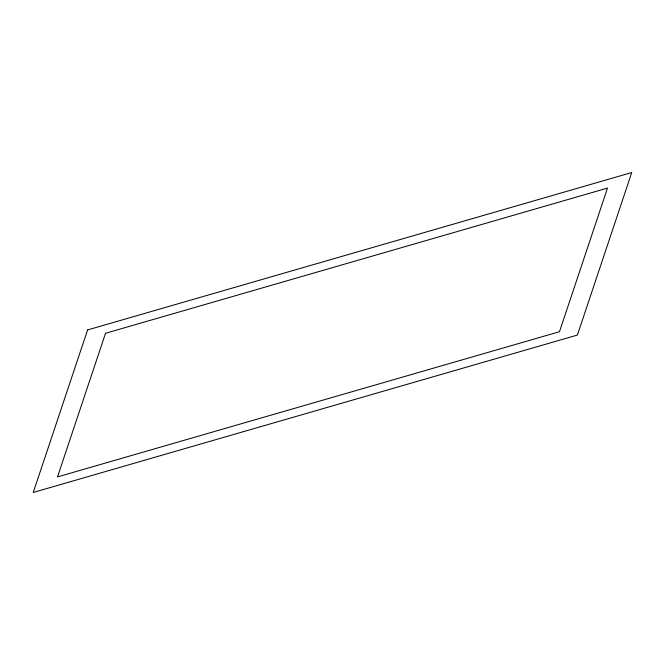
<?xml version="1.0" encoding="UTF-8"?>
<svg xmlns="http://www.w3.org/2000/svg" width="665" height="665" viewBox="0 0 665 665"><rect width="100%" height="100%" fill="white"/><g stroke="black" fill="none" stroke-linecap="round" stroke-linejoin="round"><path stroke-width="1" d="M87.597 329.94L33.25 492.457L577.403 335.06L631.75 172.543L87.597 329.94M105.527 333.281L57.498 476.913L559.473 331.719L607.502 188.087L105.527 333.281"/></g></svg>
